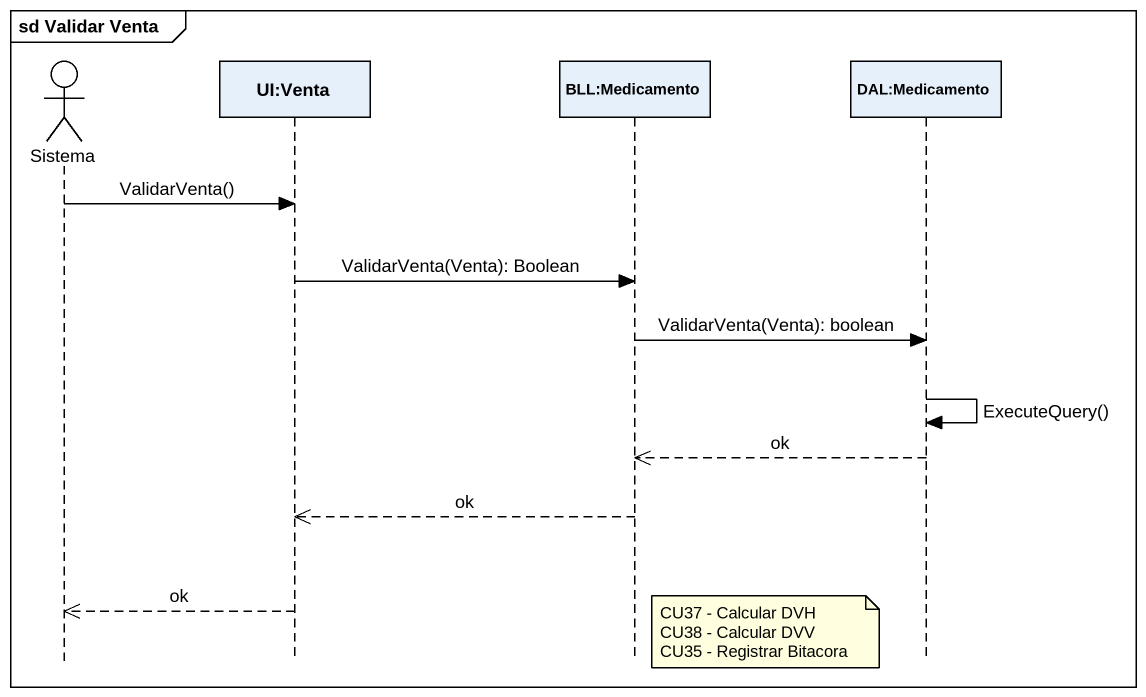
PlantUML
@startuml
mainframe sd Validar Venta
hide footbox
actor Sistema
participant "UI:Venta" as UI_Venta
participant "BLL:Medicamento" as BLL_Medicamento
participant "DAL:Medicamento" as DAL_Medicamento

Sistema -> UI_Venta : ValidarVenta()
UI_Venta -> BLL_Medicamento : ValidarVenta(Venta): Boolean
BLL_Medicamento -> DAL_Medicamento : ValidarVenta(Venta): boolean
DAL_Medicamento -> DAL_Medicamento : ExecuteQuery()
DAL_Medicamento -->> BLL_Medicamento : ok
BLL_Medicamento -->> UI_Venta : ok
UI_Venta -->> Sistema : ok
note right of BLL_Medicamento
  CU37 - Calcular DVH
  CU38 - Calcular DVV
  CU35 - Registrar Bitacora
end note
@enduml
